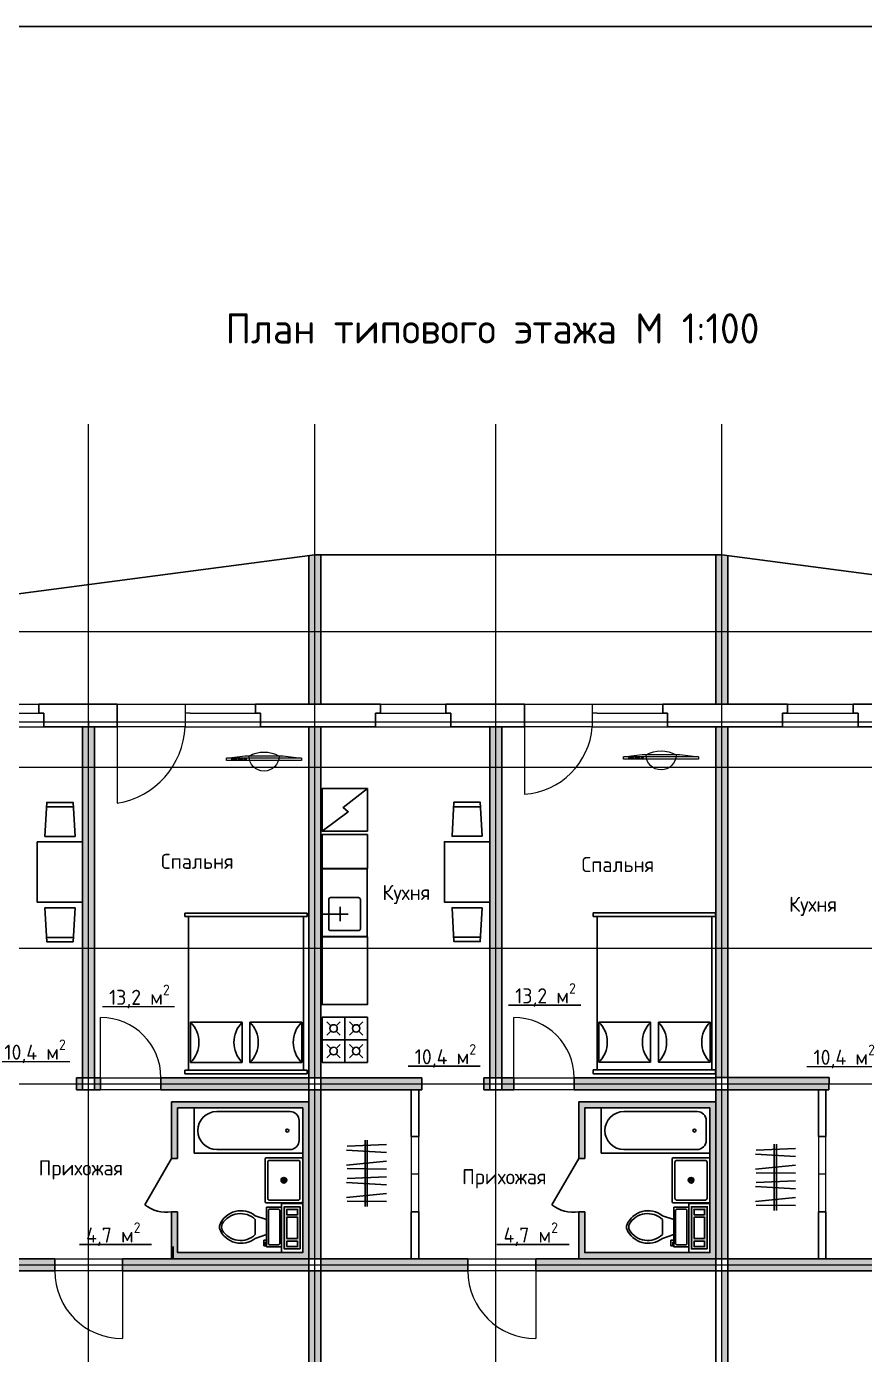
# Model space of a CAD drawing. Header units: millimetres. Extents: x -10163 to 1081624, y -5450 to 417560.
# Drawn here: x 321154 to 332268, y 69307 to 86920 of the extents above; entities that cross this region are included whole.
import ezdxf

# ---------------------------------------------------------------- set-up
doc = ezdxf.new("R2010")
doc.units = ezdxf.units.MM
doc.linetypes.add('DASHED', pattern=[7, 5, -2, 0])
doc.linetypes.add('Штрих-пунктир', pattern=[24, 20, -1.5, 1, -1.5])
for name, color, linetype in [('0разрез', 7, 'Continuous'), ('0шибки', 220, 'Continuous'), ('MEBEL', 7, 'DASHED'), ('Анкеровка', 30, 'Continuous'), ('заливка стен', 41, 'Continuous'), ('Мебель', 130, 'Continuous'), ('норм двкри', 60, 'Continuous'), ('Оси 2', 253, 'Continuous'), ('Покрытия', 50, 'Continuous'), ('разрез', 40, 'Continuous'), ('Стены', 40, 'Continuous')]:
    doc.layers.add(name, color=color, linetype=linetype)
doc.layers.add('Окна', color=130, linetype='Continuous', lineweight=5, transparency=0.5)
doc.styles.add('ATTR', font='romans.shx', dxfattribs={"width": 0.8, "height": 1})
doc.styles.add('ГОСТ', font='GOST Common.ttf', dxfattribs={"height": 400})

# ---------------------------------------------------------------- blocks, each defined once
blk = doc.blocks.new('OZ862')
at = {"layer": 'Мебель'}
for p, q in [((-866, 475), (-866, 125)), ((866, 475), (866, 125))]:
    blk.add_line(p, q, dxfattribs=at)
for points in [[(-400, 0), (400, 0), (400, 600), (-400, 600)], [(-474, 100), (-924, 125), (-924, 475), (-474, 500)], [(474, 100), (924, 125), (924, 475), (474, 500)]]:
    blk.add_lwpolyline(points, close=True, dxfattribs=at)
blk = doc.blocks.new('m_14')
at = {"layer": 'Мебель'}
for p, q in [((-813, 2083), (-813, 2133)), ((-813, 2133), (809, 2133)), ((809, 2133), (809, 2082)), ((762, 2083), (-813, 2083)), ((-761, 2083), (-761, 45)), ((-50, 1981), (-736, 1981)), ((-736, 1981), (-736, 1448)), ((-50, 1448), (-50, 1981)), ((738, 1981), (52, 1981)), ((52, 1981), (52, 1448)), ((809, 2082), (686, 2082)), ((738, 1448), (738, 1981)), ((762, 45), (762, 2083)), ((-736, 1448), (-50, 1448)), ((52, 1448), (738, 1448)), ((812, 45), (-812, 45)), ((-812, 45), (-812, 0)), ((-812, 0), (812, 0)), ((-761, 45), (762, 45)), ((812, 0), (812, 45))]:
    blk.add_line(p, q, dxfattribs=at)
for centre, start, end in [((-1002, 1714), 0, 45), ((217, 1714), 135, 180), ((-215, 1714), 0, 45), ((1004, 1714), 135, 180), ((-1002, 1714), 315, 0), ((217, 1714), 180, 225), ((-215, 1714), 315, 0), ((1004, 1714), 180, 225)]:
    blk.add_arc(centre, 377, start, end, dxfattribs=at)
blk = doc.blocks.new('MKICHA2')
at = {"layer": 'Мебель'}
for p, q in [((-2753, 0), (-2753, -600)), ((-1853, 0), (-2753, 0)), ((-1853, -600), (-1853, 0)), ((-185, -2), (-785, -2)), ((-785, -2), (-785, -602)), ((-723, -63), (-670, -116)), ((-599, -116), (-546, -63)), ((-485, -2), (-485, -602)), ((-370, -116), (-423, -63)), ((-299, -116), (-246, -63)), ((-185, -602), (-185, -2)), ((-185, -302), (-785, -302)), ((-723, -240), (-670, -187)), ((-599, -187), (-546, -240)), ((-423, -240), (-370, -187)), ((-246, -240), (-299, -187)), ((-723, -363), (-670, -416)), ((-723, -540), (-670, -487)), ((-599, -416), (-546, -363)), ((-599, -487), (-546, -540)), ((-370, -416), (-423, -363)), ((-423, -540), (-370, -487)), ((-299, -416), (-246, -363)), ((-246, -540), (-299, -487)), ((-2753, -600), (-1853, -600)), ((-785, -602), (-185, -602))]:
    blk.add_line(p, q, dxfattribs=at)
at = {"layer": 'Мебель', "linetype": 'Continuous'}
for p, q in [((-2371, -483), (-2371, -113)), ((-2346, -88), (-1958, -88)), ((-2152, 0), (-2152, -348)), ((-1933, -113), (-1933, -483)), ((-2057, -238), (-2247, -238)), ((-1958, -508), (-2346, -508))]:
    blk.add_line(p, q, dxfattribs=at)
at = {"layer": 'Мебель'}
for points in [[(-3817, -601), (-3254, -601), (-3254, 0), (-3817, 0)], [(-3206, -601), (-2756, -601), (-2756, -1), (-3206, -1)], [(-1852, -601), (-952, -601), (-952, -1), (-1852, -1)]]:
    blk.add_lwpolyline(points, close=True, dxfattribs=at)
blk.add_lwpolyline([(-3817, -601), (-3565, -279), (-3510, -347), (-3254, 0)], dxfattribs=at)
for centre in [(-635, -152), (-335, -152), (-635, -452), (-335, -452)]:
    blk.add_circle(centre, 50, dxfattribs=at)
at = {"layer": 'Мебель', "linetype": 'Continuous'}
for centre, start, end in [((-2346, -113), 90, 180), ((-1958, -113), 0, 90), ((-2346, -483), 180, 270), ((-1958, -483), 270, 0)]:
    blk.add_arc(centre, 25, start, end, dxfattribs=at)
blk = doc.blocks.new('Телевизор 2 10')
at = {"layer": 'Мебель', "linetype": 'Continuous', "lineweight": 20}
for p, q in [((355, 91), (0, 46)), ((0, 46), (0, 0)), ((0, 46), (1422, 46)), ((0, 0), (1422, 0)), ((1066, 91), (355, 91)), ((1043, 18), (1043, 30)), ((1043, 30), (1090, 30)), ((1090, 18), (1043, 18)), ((1422, 46), (1066, 91)), ((1090, 30), (1090, 18)), ((1114, 18), (1114, 30)), ((1114, 30), (1208, 30)), ((1208, 18), (1114, 18)), ((1208, 30), (1208, 18)), ((1232, 18), (1232, 30)), ((1232, 30), (1327, 30)), ((1327, 18), (1232, 18)), ((1327, 30), (1327, 18)), ((1422, 0), (1422, 46))]:
    blk.add_line(p, q, dxfattribs=at)
for centre, radius, start, end in [((711, -409), 569, 60, 120), ((711, 83), 284, 180, 0)]:
    blk.add_arc(centre, radius, start, end, dxfattribs=at)
blk = doc.blocks.new('Tank Toilet 3 PV')
for p, q in [((9.5, -6), (9.5, -2)), ((-10, -8.5), (-8, -8.5)), ((-10, -9.5), (-10, -8.5)), ((-7, -9.5), (-10, -9.5)), ((-8, -8.5), (-8, -8)), ((-7, -8), (-7, -9.5)), ((-4, -8), (-6, -14)), ((4, -14), (-4, -14)), ((4, -8), (6, -14))]:
    blk.add_line(p, q)
blk.add_lwpolyline([(10.5, -8), (10.5, 0), (-10.5, 0), (-10.5, -8)], close=True)
for points in [[(-9.5, -2), (-9.5, -6)], [(8.5, -1), (-8.5, -1)], [(-8.5, -7), (8.5, -7)]]:
    blk.add_lwpolyline(points)
for centre, radius, start, end in [((-8.62, -1.88), 0.884, 81.8699, 188.1301), ((-8.62, -6.12), 0.884, 171.8699, 278.1301), ((8.62, -1.88), 0.884, 351.8699, 98.1301), ((8.62, -6.12), 0.884, 261.8699, 8.1301), ((3.52, -21.58), 12.17, 141.46911, 247.97143), ((4.2, -21.82), 11.33, 136.36773, 238.94682), ((-3.52, -21.58), 12.17, 292.02843, 38.53071), ((-4.2, -21.82), 11.33, 301.05301, 43.63209), ((0, -27.88), 4, 245.73182, 294.26817), ((0, -29), 4, 254.86053, 285.13947)]:
    blk.add_arc(centre, radius, start, end)
at = {"style": 'ATTR', "width": 0.8, "flags": 9}
blk.add_attdef('ESTCODE', (0, 0), '', height=0.000000846, dxfattribs=at)
blk = doc.blocks.new('Utility Sink')
for p, q in [((-0.999995, -10), (1.000005, -10)), ((0.000005, -11), (0.000005, -9))]:
    blk.add_line(p, q)
for points in [[(-10.999995, 0), (10.999995, 0)], [(-11.999995, -19), (-11.999995, -1)], [(-10.499995, -17.5), (-10.499995, -2.5)], [(-9.499995, -1.5), (9.499995, -1.5)], [(10.499995, -2.5), (10.499995, -17.5)], [(11.999995, -1), (11.999995, -19)], [(10.999995, -20), (-10.999995, -20)], [(9.499995, -18.5), (-9.499995, -18.5)]]:
    blk.add_lwpolyline(points)
for radius in [1.5, 1]:
    blk.add_circle((0.000005, -10), radius)
for centre, start, end in [((-11.124995, -0.875), 81.8699, 188.1301), ((11.124995, -0.875), 351.8699, 98.1301), ((-9.624995, -2.375), 81.8699, 188.1301), ((9.624995, -2.375), 351.8699, 98.1301), ((-11.124995, -19.125), 171.8699, 278.1301), ((-9.624995, -17.625), 171.8699, 278.1301), ((9.624995, -17.625), 261.8699, 8.130102), ((11.124995, -19.125), 261.8699, 8.130102)]:
    blk.add_arc(centre, 0.883883, start, end)
at = {"style": 'ATTR', "width": 0.8, "flags": 9}
blk.add_attdef('ESTCODE', (0, 0), '', height=0.000048, dxfattribs=at)
blk = doc.blocks.new('A$C441F25BF')
at = {"layer": 'MEBEL', "linetype": 'ByBlock'}
for p, q in [((26, -1765), (26, 35)), ((26, 35), (776, 35)), ((776, -1765), (776, 35)), ((86, -340), (86, -1555)), ((716, -340), (716, -1555)), ((566, -1705), (236, -1705)), ((776, -1765), (26, -1765))]:
    blk.add_line(p, q, dxfattribs=at)
blk.add_circle((401, -1509), 25, dxfattribs=at)
for centre, radius, start, end in [((401, -340), 315, 0.001, 180.001), ((236, -1555), 150, 180.001, 270.001), ((566, -1555), 150, 270.001, 0.001)]:
    blk.add_arc(centre, radius, start, end, dxfattribs=at)
blk = doc.blocks.new('вентблок')
for p, q in [((-250, 250), (-250, 50)), ((-200, 250), (-200, 50)), ((200, 250), (200, 50)), ((250, 250), (250, 50))]:
    blk.add_line(p, q)
blk.add_lwpolyline([(400, 300), (-400, 300), (-400, 0), (400, 0)], close=True)
for points in [[(-250, 250), (-350, 250), (-350, 50), (-250, 50)], [(200, 250), (-200, 250)], [(-200, 50), (200, 50)], [(250, 50), (350, 50), (350, 250), (250, 250)]]:
    blk.add_lwpolyline(points)

msp = doc.modelspace()

# ---------------------------------------------------------------- hatches: boundary and pattern name
h = msp.add_hatch(color=256)
h.dxf.hatch_style = 1
h.paths.add_polyline_path([(324897.304, 72656.76), (323077.304, 72656.76), (323077.304, 71906.76), (323157.304, 71906.76), (323157.304, 72576.76), (323377.304, 72576.76), (323377.304, 72576.786), (324817.304, 72576.76), (324817.304, 70656.76), (323157.304, 70656.76), (323157.304, 71196.76), (323077.304, 71196.76), (323077.304, 70576.76), (324897.304, 70576.76)])
h = msp.add_hatch(color=256)
h.dxf.hatch_style = 1
h.paths.add_polyline_path([(330297.304, 72656.76), (328477.304, 72656.76), (328477.304, 71906.76), (328557.304, 71906.76), (328557.304, 72576.76), (328777.304, 72576.76), (328777.304, 72576.786), (330217.304, 72576.76), (330217.304, 70656.76), (328557.304, 70656.76), (328557.304, 71196.76), (328477.304, 71196.76), (328477.304, 70576.76), (330297.304, 70576.76)])
h = msp.add_hatch(color=256)
h.dxf.hatch_style = 1
h.paths.add_polyline_path([(324782.587, 71111.356), (324782.587, 71265.601), (324572.587, 71265.601), (324572.587, 71111.356), (324607.587, 71111.356), (324607.587, 71125.601), (324747.587, 71125.601), (324747.587, 71111.356)])
h.paths.add_polyline_path([(324747.587, 71160.601), (324607.587, 71160.601), (324607.587, 71230.601), (324747.587, 71230.601)], flags=16)
h.paths.add_polyline_path([(324782.587, 70705.601), (324782.587, 71111.356), (324747.587, 71111.356), (324747.587, 70845.601), (324607.587, 70845.601), (324607.587, 71111.356), (324572.587, 71111.356), (324572.587, 70705.601)])
h.paths.add_polyline_path([(324747.587, 70810.601), (324747.587, 70740.601), (324607.587, 70740.601), (324607.587, 70810.601)], flags=16)
h = msp.add_hatch(color=256)
h.dxf.hatch_style = 1
h.paths.add_polyline_path([(330182.587, 71111.356), (330182.587, 71265.601), (329972.587, 71265.601), (329972.587, 71111.356), (330007.587, 71111.356), (330007.587, 71125.601), (330147.587, 71125.601), (330147.587, 71111.356)])
h.paths.add_polyline_path([(330147.587, 71160.601), (330007.587, 71160.601), (330007.587, 71230.601), (330147.587, 71230.601)], flags=16)
h.paths.add_polyline_path([(330182.587, 70705.601), (330182.587, 71111.356), (330147.587, 71111.356), (330147.587, 70845.601), (330007.587, 70845.601), (330007.587, 71111.356), (329972.587, 71111.356), (329972.587, 70705.601)])
h.paths.add_polyline_path([(330147.587, 70810.601), (330147.587, 70740.601), (330007.587, 70740.601), (330007.587, 70810.601)], flags=16)
at = {"layer": 'заливка стен', "lineweight": 9}
h = msp.add_hatch(color=256, dxfattribs=at)
h.dxf.hatch_style = 1
h.paths.add_polyline_path([(324977.304, 78896.76), (324897.304, 78896.76), (324897.304, 77931.749), (324977.304, 77931.749)])
h.paths.add_polyline_path([(325057.304, 78896.76), (324977.304, 78896.76), (324977.304, 77931.749), (325057.304, 77931.749)])
h.paths.add_polyline_path([(325057.304, 79911.712), (324977.304, 79911.712), (324977.304, 78896.76), (325057.304, 78896.76)])
h.paths.add_polyline_path([(324977.304, 79911.712), (324897.304, 79901.615), (324897.304, 78896.76), (324977.304, 78896.76)])
h.paths.add_polyline_path([(330457.304, 79901.454), (330377.304, 79911.712), (330377.304, 78896.76), (330457.304, 78896.76)])
h.paths.add_polyline_path([(330377.304, 79911.712), (330297.304, 79911.712), (330297.304, 78896.76), (330377.304, 78896.76)])
h.paths.add_polyline_path([(330377.304, 78896.76), (330297.304, 78896.76), (330297.304, 77931.749), (330377.304, 77931.749)])
h.paths.add_polyline_path([(330457.304, 78896.76), (330377.304, 78896.76), (330379.804, 77931.749), (330459.804, 77931.749)])
h = msp.add_hatch(color=256, dxfattribs=at)
h.dxf.hatch_style = 1
h.paths.add_polyline_path([(321977.304, 77631.749), (321897.304, 77631.749), (321897.304, 77096.76), (321977.304, 77096.76)])
h.paths.add_polyline_path([(322057.304, 77631.749), (321977.304, 77631.749), (321977.304, 77096.76), (322057.304, 77096.76)])
h.paths.add_polyline_path([(321977.304, 77096.76), (321897.304, 77096.76), (321897.304, 74696.76), (321977.304, 74696.76)])
h.paths.add_polyline_path([(322057.304, 77096.76), (321977.304, 77096.76), (321977.304, 74696.76), (322057.304, 74696.76)])
h.paths.add_polyline_path([(322057.304, 74696.76), (321977.304, 74696.76), (321897.304, 74696.76), (321897.304, 72976.76), (322057.304, 72976.76)])
h.paths.add_polyline_path([(321897.304, 72976.76), (321817.304, 72976.76), (321817.304, 72816.76), (321897.304, 72816.76)])
h.paths.add_polyline_path([(320917.304, 72976.76), (319657.304, 72976.76), (319657.304, 72816.76), (320877.304, 72816.76), (320917.304, 72816.76)])
h.paths.add_polyline_path([(314257.304, 78816.76), (314097.304, 78816.76), (314097.304, 75766.76), (314257.304, 75766.76)])
h.paths.add_polyline_path([(317257.304, 78816.76), (317097.304, 78816.76), (317097.304, 74866.76), (317097.304, 74776.76), (317257.304, 74776.76), (317257.304, 74866.76)])
h.paths.add_polyline_path([(318517.304, 74776.76), (317257.304, 74776.76), (317257.304, 74616.76), (318517.304, 74616.76)])
h.paths.add_polyline_path([(319497.304, 74776.76), (319417.304, 74776.76), (319417.304, 74616.76), (319497.304, 74616.76)])
h.paths.add_polyline_path([(317097.304, 74776.76), (317017.304, 74776.76), (317017.304, 74616.76), (317097.304, 74616.76)])
h.paths.add_polyline_path([(316117.304, 74776.76), (316057.304, 74776.76), (316057.304, 74616.76), (316117.304, 74616.76)])
h.paths.add_polyline_path([(315897.304, 74776.76), (314257.304, 74776.76), (314257.304, 74616.76), (315897.304, 74616.76)])
h.paths.add_polyline_path([(316117.304, 75946.76), (314257.304, 75946.76), (314257.304, 75846.76), (316117.304, 75846.76)])
h.paths.add_polyline_path([(317097.304, 75946.76), (317017.304, 75946.76), (317017.304, 75846.76), (317097.304, 75846.76)])
h.paths.add_polyline_path([(314257.304, 74866.76), (314097.304, 74866.76), (314097.304, 74776.76), (314257.304, 74776.76)])
h.paths.add_polyline_path([(314097.304, 74776.76), (311257.304, 74776.76), (311257.304, 74616.76), (314097.304, 74616.76)])
h.paths.add_polyline_path([(316057.304, 74616.76), (315897.304, 74616.76), (315897.304, 74536.76), (316057.304, 74536.76)])
h.paths.add_polyline_path([(316057.304, 73636.76), (315897.304, 73636.76), (315897.304, 70576.76), (316057.304, 70576.76)])
h.paths.add_polyline_path([(319657.304, 78816.925), (319497.304, 78816.925), (319497.304, 74776.76), (319657.304, 74776.76)])
h.paths.add_polyline_path([(319657.304, 74616.76), (319497.304, 74616.76), (319497.304, 72976.76), (319657.304, 72976.76)])
h.paths.add_polyline_path([(319657.304, 72816.76), (319497.304, 72816.76), (319497.304, 70576.76), (319577.304, 70576.76), (319657.304, 70576.76)])
h.paths.add_polyline_path([(315897.304, 70576.76), (314257.304, 70576.76), (314257.304, 70416.76), (315897.304, 70416.76)])
h.paths.add_polyline_path([(318397.304, 70576.76), (316057.304, 70576.76), (316057.304, 70416.76), (318397.304, 70416.76)])
h.paths.add_polyline_path([(319497.304, 70576.76), (319297.304, 70576.76), (319297.304, 70416.76), (319497.304, 70416.76)])
h.paths.add_polyline_path([(321527.304, 70576.76), (320877.304, 70576.76), (319657.304, 70576.76), (319657.304, 70416.76), (321527.304, 70416.76)])
h.paths.add_polyline_path([(319496.981, 68778.379), (314257.304, 68776.691), (314257.304, 68616.76), (319496.949, 68616.76)])
h.paths.add_polyline_path([(323042.028, 68779.522), (319656.476, 68778.431), (319656.509, 68616.76), (323042.08, 68616.76)])
h.paths.add_polyline_path([(319656.509, 68616.76), (319496.949, 68616.76), (319496.508, 66376.76), (319656.971, 66376.76)])
h.paths.add_polyline_path([(324897.304, 68780.12), (324345.171, 68779.942), (324345.224, 68616.76), (324897.304, 68616.755)])
h.paths.add_polyline_path([(330297.251, 68781.861), (325057.304, 68780.172), (325057.304, 68616.754), (330297.254, 68616.707)])
h.paths.add_polyline_path([(325057.304, 68616.754), (324897.304, 68616.755), (324897.304, 66376.76), (325057.304, 66376.76)])
h.paths.add_polyline_path([(320244.045, 66376.76), (319656.971, 66376.76), (319657.004, 66215.09), (320243.993, 66214.901)])
h.paths.add_polyline_path([(319496.508, 66376.76), (314257.304, 66376.76), (314257.304, 66216.83), (319496.476, 66215.142)])
h.paths.add_polyline_path([(323042.043, 66376.76), (321547.188, 66376.76), (321547.136, 66214.481), (323042.028, 66213.999)])
h.paths.add_polyline_path([(324897.304, 66376.76), (324345.184, 66376.76), (324345.171, 66213.579), (324897.304, 66213.401)])
h.paths.add_polyline_path([(325814.01, 66376.76), (325057.304, 66376.76), (325057.304, 66213.349), (325813.957, 66213.105)])
h.paths.add_polyline_path([(328734.01, 66376.76), (326634.01, 66376.76), (326633.957, 66212.841), (328733.957, 66212.164)])
h.paths.add_polyline_path([(330297.304, 66376.76), (329554.01, 66376.76), (329553.956, 66211.9), (330297.308, 66211.66)])
h.paths.add_polyline_path([(330925.366, 66376.76), (330457.304, 66376.76), (330457.304, 66211.609), (330925.362, 66211.458)])
h.paths.add_polyline_path([(330457.304, 68616.705), (330297.254, 68616.707), (330297.304, 66376.76), (330457.304, 66376.76)])
h.paths.add_polyline_path([(330925.313, 68782.063), (330457.304, 68781.912), (330457.304, 68780), (330457.304, 68616.705), (330925.312, 68616.701)])
h.paths.add_polyline_path([(324897.304, 70576.76), (323097.304, 70576.76), (322427.304, 70576.76), (322427.304, 70416.76), (324897.304, 70416.76)])
h.paths.add_polyline_path([(322137.304, 72976.76), (322057.304, 72976.76), (322057.304, 72816.76), (322137.304, 72816.76)])
h.paths.add_polyline_path([(324897.304, 72976.76), (322937.304, 72976.76), (322937.304, 72816.76), (324817.304, 72816.76), (324897.304, 72816.76)])
h.paths.add_polyline_path([(325057.304, 77631.749), (324897.304, 77631.749), (324897.304, 73146.76), (324897.304, 72976.76), (325057.304, 72976.76)])
h.paths.add_polyline_path([(325057.304, 72816.76), (324897.304, 72816.76), (324897.304, 70576.76), (325057.304, 70576.76)])
h.paths.add_polyline_path([(326397.304, 72976.76), (325057.304, 72976.76), (325057.304, 72816.76), (326357.304, 72816.76), (326397.304, 72816.76)])
h.paths.add_polyline_path([(327457.304, 77631.749), (327297.304, 77631.749), (327297.304, 72976.76), (327457.304, 72976.76)])
h.paths.add_polyline_path([(327297.304, 72976.76), (327217.304, 72976.76), (327217.304, 72816.76), (327297.304, 72816.76)])
h.paths.add_polyline_path([(327617.304, 72976.76), (327457.304, 72976.76), (327457.304, 72816.76), (327617.304, 72816.76)])
h.paths.add_polyline_path([(330297.304, 72976.76), (328417.304, 72976.76), (328417.304, 72816.76), (330297.304, 72816.76)])
h.paths.add_polyline_path([(330457.304, 77631.749), (330297.304, 77631.749), (330297.304, 73146.76), (330297.304, 72981.76), (330457.304, 72981.448), (330457.304, 73276.76)])
h.paths.add_polyline_path([(331797.621, 72978.83), (330457.304, 72981.448), (330457.304, 72816.76), (331757.304, 72816.76), (331797.304, 72816.76)])
h.paths.add_polyline_path([(330457.304, 72816.76), (330297.304, 72816.76), (330297.304, 70736.76), (330297.304, 70576.76), (330457.304, 70576.76), (330457.304, 71474.064)])
h.paths.add_polyline_path([(330297.304, 70576.76), (328477.304, 70576.76), (327907.304, 70576.76), (327907.304, 70416.76), (330297.304, 70416.76)])
h.paths.add_polyline_path([(327007.304, 70576.76), (326257.304, 70576.76), (325057.304, 70576.76), (325057.304, 70416.76), (327007.304, 70416.76)])
h.paths.add_polyline_path([(332407.304, 70576.76), (331757.304, 70576.76), (330457.304, 70576.76), (330457.304, 70416.76), (332407.304, 70416.76)])
h.paths.add_polyline_path([(335697.304, 70576.76), (333877.304, 70576.76), (333307.304, 70576.76), (333307.304, 70416.76), (335697.304, 70416.76)])
h.paths.add_polyline_path([(332697.304, 72976.76), (332617.304, 72976.76), (332617.304, 72816.76), (332697.304, 72816.76)])
h.paths.add_polyline_path([(333017.304, 72976.76), (332857.304, 72976.76), (332857.304, 72816.76), (333017.304, 72816.76)])
h.paths.add_polyline_path([(335697.304, 72976.76), (333817.304, 72976.76), (333817.304, 72816.76), (335697.304, 72816.76)])
h.paths.add_polyline_path([(335857.304, 74616.76), (335697.304, 74616.76), (335697.304, 73246.76), (335697.304, 72976.76), (335857.304, 72976.76)])
h.paths.add_polyline_path([(335857.304, 77951.809), (335697.304, 77951.809), (335697.304, 74776.76), (335857.304, 74776.76)])
h.paths.add_polyline_path([(338697.304, 74776.76), (337577.304, 74776.76), (337390.255, 74776.76), (336787.304, 74776.76), (336787.304, 74616.76), (337327.304, 74616.76), (338677.304, 74616.76), (338697.304, 74616.76)])
h.paths.add_polyline_path([(335887.304, 74776.76), (335857.304, 74776.76), (335857.304, 74616.76), (335887.304, 74616.76)])
h.paths.add_polyline_path([(335857.304, 72816.76), (335697.304, 72816.76), (335697.304, 70736.76), (335697.304, 70576.76), (335857.304, 70576.76)])
h.paths.add_polyline_path([(337334.064, 70576.76), (336857.304, 70576.76), (336857.304, 70416.76), (337334.064, 70416.76)])
h.paths.add_polyline_path([(335957.304, 70576.76), (335857.304, 70576.76), (335857.304, 70416.76), (335957.304, 70416.76)])
h.paths.add_polyline_path([(338857.304, 70676.76), (338697.304, 70676.76), (338697.304, 70576.76), (338757.304, 70576.76), (338857.304, 70576.76)])
h.paths.add_polyline_path([(338857.304, 74616.76), (338697.304, 74616.76), (338697.304, 71576.76), (338857.304, 71576.76)])
h.paths.add_polyline_path([(341097.304, 74776.76), (340117.304, 74776.76), (339116.873, 74776.76), (338857.304, 74776.76), (338857.304, 74616.76), (339099.734, 74616.76), (339116.873, 74616.76), (340117.304, 74616.76), (341097.304, 74616.76)])
h.paths.add_polyline_path([(338857.304, 78816.76), (338697.304, 78816.76), (338697.304, 75776.76), (338857.304, 75776.76)])
h.paths.add_polyline_path([(338857.304, 74876.76), (338697.304, 74876.76), (338697.304, 74776.76), (338857.304, 74776.76)])
h.paths.add_polyline_path([(335697.25, 68783.601), (332857.251, 68782.686), (332857.251, 68616.76), (335697.25, 68616.76)])
h.paths.add_polyline_path([(332696.529, 68782.634), (332228.456, 68782.483), (332228.453, 68616.76), (332696.475, 68616.76)])
h.paths.add_polyline_path([(332857.251, 68616.76), (332696.475, 68616.76), (332695.753, 66376.76), (332857.251, 66376.76)])
h.paths.add_polyline_path([(332695.753, 66376.76), (332228.507, 66376.76), (332228.504, 66211.038), (332695.7, 66210.887)])
h.paths.add_polyline_path([(335697.25, 66376.76), (332857.251, 66376.76), (332857.251, 66210.835), (335697.25, 66209.92)])
h.paths.add_polyline_path([(335857.845, 64416.76), (335697.304, 64416.76), (335697.304, 62176.76), (335857.333, 62176.76)])
h.paths.add_polyline_path([(335697.304, 64576.76), (335697.25, 64576.76), (333307.304, 64576.76), (333307.304, 64416.76), (333877.304, 64416.76), (335697.304, 64416.76)])
h.paths.add_polyline_path([(338857.304, 64416.76), (338757.304, 64416.76), (338697.304, 64416.76), (338697.304, 64316.76), (338857.304, 64316.76)])
h.paths.add_polyline_path([(338857.304, 63416.76), (338697.304, 63416.76), (338697.304, 60376.76), (338857.304, 60376.76)])
h.paths.add_polyline_path([(338697.304, 60376.76), (337427.304, 60376.76), (336857.304, 60376.76), (336787.304, 60376.76), (336787.304, 60216.76), (337390.255, 60216.76), (338697.304, 60216.76)])
h.paths.add_polyline_path([(335887.304, 60376.76), (335857.304, 60376.76), (335857.304, 60216.76), (335887.304, 60216.76)])
h.paths.add_polyline_path([(341097.304, 60376.76), (338857.304, 60376.76), (338857.304, 60216.76), (339116.873, 60216.76), (341097.304, 60216.76)])
h.paths.add_polyline_path([(338857.304, 60216.76), (338697.304, 60216.76), (338697.304, 60116.76), (338857.304, 60116.76)])
h.paths.add_polyline_path([(338857.304, 59216.76), (338697.304, 59216.76), (338697.304, 56176.76), (338857.304, 56176.76)])
h.paths.add_polyline_path([(335857.304, 60216.76), (335697.304, 60216.76), (335697.304, 57374.295), (335857.304, 57374.295)])
h.paths.add_polyline_path([(335857.304, 62016.76), (335697.304, 62016.76), (335697.304, 61746.76), (335697.304, 60376.76), (335857.304, 60376.76)])
h.paths.add_polyline_path([(335957.304, 64576.76), (335857.882, 64576.76), (335857.845, 64416.76), (335957.304, 64416.76)])
h.paths.add_polyline_path([(337334.064, 64576.76), (336857.304, 64576.76), (336857.304, 64416.76), (337334.064, 64416.76)])
h.paths.add_polyline_path([(335697.304, 62176.76), (333877.304, 62176.76), (333817.304, 62176.76), (333817.304, 62016.76), (335697.304, 62016.76)])
h.paths.add_polyline_path([(333017.304, 62176.76), (332857.304, 62176.76), (332857.304, 62016.76), (333017.304, 62016.76)])
h.paths.add_polyline_path([(332697.304, 62176.76), (332617.304, 62176.76), (332617.304, 62016.76), (332697.304, 62016.76)])
h.paths.add_polyline_path([(332857.304, 62016.76), (332697.304, 62016.76), (332697.304, 57374.295), (332857.304, 57374.295)])
h.paths.add_polyline_path([(331797.304, 62176.76), (331757.304, 62176.76), (330457.304, 62176.76), (330457.304, 62016.76), (331797.616, 62016.76)])
h.paths.add_polyline_path([(330297.304, 62176.76), (328477.304, 62176.76), (328417.304, 62176.76), (328417.304, 62016.76), (330297.304, 62016.76)])
h.paths.add_polyline_path([(330457.304, 63519.457), (330457.304, 64416.76), (330297.304, 64416.76), (330297.304, 62176.76), (330457.304, 62176.76)])
h.paths.add_polyline_path([(332407.304, 64576.76), (330457.304, 64576.76), (330457.304, 64416.76), (331657.304, 64416.76), (332407.304, 64416.76)])
h.paths.add_polyline_path([(330297.304, 64576.76), (327907.304, 64575.741), (327907.304, 64416.76), (328477.304, 64416.76), (330297.304, 64416.76)])
h.paths.add_polyline_path([(327007.304, 64575.357), (325057.237, 64574.525), (325057.241, 64416.76), (326257.304, 64416.76), (327007.304, 64416.76)])
h.paths.add_polyline_path([(326397.304, 62176.76), (325057.3, 62176.76), (325057.304, 62016.76), (326397.304, 62016.76)])
h.paths.add_polyline_path([(327617.304, 62176.76), (327457.304, 62176.76), (327457.304, 62016.76), (327617.304, 62016.76)])
h.paths.add_polyline_path([(327297.304, 62176.76), (327217.304, 62176.76), (327217.304, 62016.76), (327297.304, 62016.76)])
h.paths.add_polyline_path([(330457.304, 61716.76), (330457.304, 62016.76), (330297.304, 62016.76), (330297.304, 61846.76), (330297.304, 57374.295), (330457.304, 57374.295)])
h.paths.add_polyline_path([(324898.001, 64574.457), (324897.304, 64574.457), (322427.304, 64576.76), (322427.304, 64416.76), (322997.304, 64416.76), (324897.96, 64416.76)])
h.paths.add_polyline_path([(321527.304, 64576.76), (319656.476, 64576.76), (319656.494, 64416.76), (320777.304, 64416.76), (321527.304, 64416.76)])
h.paths.add_polyline_path([(319656.494, 64416.76), (319577.304, 64416.76), (319497.304, 64416.76), (319497.304, 62176.76), (319656.74, 62176.76)])
h.paths.add_polyline_path([(319497.304, 64576.76), (319297.304, 64576.76), (319297.304, 64496.76), (319297.304, 64416.76), (319497.304, 64416.76)])
h.paths.add_polyline_path([(318397.304, 64576.76), (316057.304, 64576.76), (316057.304, 64416.76), (318397.304, 64416.76)])
h.paths.add_polyline_path([(315897.304, 64576.76), (314257.304, 64576.76), (314257.304, 64416.76), (315897.304, 64416.76)])
h.paths.add_polyline_path([(316057.304, 64416.76), (315897.304, 64416.76), (315897.304, 61356.76), (316057.304, 61356.76)])
h.paths.add_polyline_path([(316057.304, 60456.76), (315897.304, 60456.76), (315897.304, 60376.76), (316057.304, 60376.76)])
h.paths.add_polyline_path([(316117.304, 60376.76), (314257.304, 60376.76), (314257.304, 60216.76), (316117.304, 60216.76)])
h.paths.add_polyline_path([(314097.304, 60376.76), (311257.304, 60376.76), (311257.304, 60216.76), (314097.304, 60216.76)])
h.paths.add_polyline_path([(314257.304, 60216.76), (314097.304, 60216.76), (314097.304, 60126.76), (314257.304, 60126.76)])
h.paths.add_polyline_path([(314257.304, 59226.76), (314097.304, 59226.76), (314097.304, 56176.76), (314257.304, 56176.76)])
h.paths.add_polyline_path([(316117.304, 59146.76), (314257.304, 59146.76), (314257.304, 59046.76), (316117.304, 59046.76)])
h.paths.add_polyline_path([(317097.304, 59146.76), (317017.304, 59146.76), (317017.304, 59046.76), (317097.304, 59046.76)])
h.paths.add_polyline_path([(317097.304, 60376.76), (317017.304, 60376.76), (317017.304, 60216.76), (317097.304, 60216.76)])
h.paths.add_polyline_path([(318517.304, 60376.76), (317257.304, 60376.76), (317257.304, 60216.76), (318517.304, 60216.76)])
h.paths.add_polyline_path([(319497.304, 60376.76), (319417.304, 60376.76), (319417.304, 60216.76), (319497.304, 60216.76)])
h.paths.add_polyline_path([(319656.955, 60216.76), (319497.304, 60216.76), (319497.304, 57374.295), (319657.304, 57374.295)])
h.paths.add_polyline_path([(319656.757, 62016.76), (319497.304, 62016.76), (319497.304, 60376.76), (319656.938, 60376.76)])
h.paths.add_polyline_path([(320917.304, 62176.76), (320877.304, 62176.76), (319656.74, 62176.76), (319656.757, 62016.76), (320917.304, 62016.76)])
h.paths.add_polyline_path([(321897.304, 62176.76), (321817.304, 62176.76), (321817.304, 62016.76), (321897.304, 62016.76)])
h.paths.add_polyline_path([(322137.304, 62176.76), (322057.304, 62176.76), (322057.304, 62016.76), (322137.304, 62016.76)])
h.paths.add_polyline_path([(324897.388, 62176.76), (322937.304, 62176.76), (322937.304, 62016.76), (324897.347, 62016.76)])
h.paths.add_polyline_path([(325057.241, 64416.76), (324897.96, 64416.76), (324897.388, 62176.76), (325057.3, 62176.76)])
h.paths.add_polyline_path([(325057.304, 62016.76), (324897.347, 62016.76), (324897.304, 61846.76), (324897.304, 57374.295), (325057.304, 57374.295)])
at = {"layer": 'заливка стен', "ltscale": 10}
h = msp.add_hatch(color=256, dxfattribs=at)
h.dxf.hatch_style = 1
h.paths.add_polyline_path([(335697.25, 68783.601), (335777.304, 68783.627), (335777.304, 70416.76), (335697.304, 70416.76)])
h.paths.add_polyline_path([(335777.304, 68783.627), (335857.25, 68783.653), (335857.304, 70416.76), (335777.304, 70416.76)])
h.paths.add_polyline_path([(337334.064, 68784.129), (335857.25, 68783.653), (335857.25, 68696.76), (337334.064, 68696.76)])
h.paths.add_polyline_path([(335857.25, 68696.76), (335857.25, 68616.76), (337334.064, 68616.76), (337334.064, 68696.76)])
h.paths.add_polyline_path([(337334.064, 66209.392), (337334.064, 66296.76), (335857.882, 66296.76), (335857.882, 66209.868)])
h.paths.add_polyline_path([(337334.064, 66296.76), (337334.064, 66376.76), (335857.882, 66376.76), (335857.882, 66296.76)])
h.paths.add_polyline_path([(335857.882, 66209.868), (335777.304, 66209.894), (335777.304, 64576.76), (335857.882, 64576.76)])
h.paths.add_polyline_path([(335777.304, 66209.894), (335697.25, 66209.92), (335697.25, 64576.76), (335777.304, 64576.76)])
h.paths.add_polyline_path([(330377.304, 64576.76), (330457.304, 64576.76), (330457.251, 66211.609), (330377.304, 66211.634)])
h.paths.add_polyline_path([(330297.305, 64576.76), (330377.304, 64576.76), (330377.304, 66211.634), (330297.832, 66211.66)])
h.paths.add_polyline_path([(330377.304, 70416.76), (330377.304, 68781.887), (330457.304, 68781.912), (330457.304, 70416.76)])
h.paths.add_polyline_path([(324897.304, 68780.12), (324977.304, 68780.146), (324977.304, 70416.76), (324897.304, 70416.76)])
h.paths.add_polyline_path([(319497.825, 68778.38), (319577.304, 68778.405), (319577.304, 70416.76), (319497.304, 70416.76), (319497.301, 70403.265)])
h.paths.add_polyline_path([(319577.304, 68778.405), (319656.476, 68778.431), (319657.304, 70416.76), (319577.304, 70416.76)])
h = msp.add_hatch(color=256, dxfattribs=at)
h.dxf.hatch_style = 1
h.paths.add_polyline_path([(324978.132, 70416.734), (324897.304, 70416.76), (324898.132, 68778.379), (324978.132, 68778.379)])
h.paths.add_polyline_path([(325057.304, 70416.709), (324978.132, 70416.734), (324978.132, 68778.379), (325057.304, 68778.379)])

# ---------------------------------------------------------------- linework, layer by layer
for p, q in [((323077.304, 71906.76), (322722.304, 71291.882)), ((328477.304, 71906.76), (328122.304, 71291.882)), ((324817.604, 71310.892), (324537.604, 71310.892)), ((324537.604, 70656.76), (324537.604, 71310.892)), ((324817.604, 71310.892), (324817.304, 70656.76)), ((330217.604, 71310.892), (329937.604, 71310.892)), ((329937.604, 70656.76), (329937.604, 71310.892)), ((330217.604, 71310.892), (330217.304, 70656.76))]:
    msp.add_line(p, q)
at = {"ltscale": 10, "const_width": 20}
for points in [[(322159.387, 73918.773), (323120.546, 73918.773)], [(327545.948, 73938.497), (328507.107, 73938.497)], [(320771.131, 73191.09), (321732.291, 73191.09)], [(326213.552, 73130.017), (327174.711, 73130.017)], [(331502.348, 73123.223), (332463.508, 73123.223)], [(321854.705, 70765.238), (322815.864, 70765.238)], [(327391.497, 70765.238), (328352.656, 70765.238)]]:
    msp.add_lwpolyline(points, dxfattribs=at)
for centre in [(323007.242, 71645.285), (328407.242, 71645.285)]:
    msp.add_arc(centre, 453.963, 231.1218017, 278.8781983)
at = {"layer": '0разрез'}
for p, q in [((324817.304, 70656.76), (324537.604, 70656.76)), ((330217.304, 70656.76), (329937.604, 70656.76))]:
    msp.add_line(p, q, dxfattribs=at)
at = {"layer": '0шибки', "ltscale": 10}
msp.add_line((321977.304, 77631.749), (321977.304, 77711.749), dxfattribs=at)
at = {"layer": 'Анкеровка'}
msp.add_lwpolyline([(298560, 44700), (350980, 44700), (350980, 86920), (298560, 86920)], close=True, dxfattribs=at)
at = {"layer": 'Мебель'}
for p, q in [((325405.543, 72070.05), (325927.291, 72093.049)), ((325645.098, 71268.968), (325645.098, 72148.968)), ((325673.697, 71268.968), (325673.697, 72148.968)), ((330830.952, 72016.599), (331352.701, 72039.598)), ((331070.508, 71215.516), (331070.508, 72095.516)), ((331099.106, 71215.516), (331099.106, 72095.516)), ((325927.291, 71985.722), (325397.87, 72016.386)), ((325927.291, 71870.728), (325397.87, 71817.064)), ((331352.701, 71932.27), (330823.279, 71962.935)), ((325927.291, 71763.4), (325405.543, 71771.067)), ((331352.701, 71817.277), (330823.279, 71763.613)), ((331352.701, 71709.949), (330830.952, 71717.616)), ((325927.291, 71556.412), (325397.87, 71587.077)), ((325405.543, 71640.741), (325927.291, 71663.739)), ((331352.701, 71502.961), (330823.279, 71533.626)), ((330830.952, 71587.289), (331352.701, 71610.288)), ((325927.291, 71441.418), (325397.87, 71387.754)), ((325927.291, 71334.091), (325405.543, 71341.757)), ((331352.701, 71387.967), (330823.279, 71334.303)), ((331352.701, 71280.64), (330830.952, 71288.306))]:
    msp.add_line(p, q, dxfattribs=at)
at = {"layer": 'норм двкри', "lineweight": 9}
for p, q in [((322357.304, 77631.749), (322357.304, 76619.243)), ((327757.304, 77631.749), (327757.304, 76737.859)), ((322137.304, 72976.76), (322137.304, 73776.76)), ((327617.304, 72976.76), (327617.304, 73776.76)), ((322137.304, 72976.76), (322937.304, 72976.76)), ((327617.304, 72976.76), (328417.304, 72976.76)), ((322937.304, 72816.76), (322137.304, 72816.76)), ((328417.304, 72816.76), (327617.304, 72816.76)), ((326257.304, 72196.76), (326257.304, 71196.76)), ((326357.304, 72196.76), (326257.304, 72196.76)), ((326357.304, 71196.76), (326357.304, 72196.76)), ((331657.304, 72196.76), (331657.304, 71196.76)), ((331757.304, 72196.76), (331657.304, 72196.76)), ((331757.304, 71196.76), (331757.304, 72196.76)), ((326357.304, 71696.76), (326257.304, 71696.76)), ((331757.304, 71696.76), (331657.304, 71696.76)), ((326257.304, 71196.76), (326357.304, 71196.76)), ((331657.304, 71196.76), (331757.304, 71196.76)), ((321527.304, 70576.76), (322427.304, 70576.76)), ((327007.304, 70576.76), (327907.304, 70576.76)), ((322427.304, 70416.76), (321527.304, 70416.76)), ((322427.304, 70416.76), (322427.304, 69516.76)), ((327907.304, 70416.76), (327007.304, 70416.76)), ((327907.304, 70416.76), (327907.304, 69516.76))]:
    msp.add_line(p, q, dxfattribs=at)
for centre, radius, start, end in [((322185.329, 77678.359), 1072.988, 279.2229584, 357.5103136), ((327691.554, 77704.08), 968.455, 273.8929141, 355.7167975), ((322137.304, 72976.76), 800, 0, 90), ((327617.304, 72976.76), 800, 0, 90), ((322427.304, 70416.76), 900, 180, 270), ((327907.304, 70416.76), 900, 180, 270)]:
    msp.add_arc(centre, radius, start, end, dxfattribs=at)
at = {"layer": 'Окна', "lineweight": 9}
for p, q in [((320447.304, 77931.749), (321317.304, 77931.749)), ((321317.304, 77931.749), (321317.304, 77811.749)), ((322357.304, 77631.749), (322357.304, 77931.749)), ((322357.304, 77931.749), (323257.304, 77931.749)), ((323257.304, 77931.749), (323257.304, 77631.749)), ((323257.304, 77931.749), (324192.304, 77931.749)), ((324192.304, 77931.749), (324192.304, 77811.749)), ((325847.304, 77931.749), (326717.304, 77931.749)), ((325847.304, 77931.749), (325847.304, 77811.749)), ((326717.304, 77931.749), (326717.304, 77811.749)), ((327757.304, 77931.749), (328657.304, 77931.749)), ((327757.304, 77931.749), (327757.304, 77631.749)), ((328657.304, 77931.749), (328657.304, 77631.749)), ((328657.304, 77931.749), (329592.304, 77931.749)), ((329592.304, 77931.749), (329592.304, 77811.749)), ((331247.304, 77931.749), (332117.304, 77931.749)), ((331247.304, 77931.749), (331247.304, 77811.749)), ((332117.304, 77931.749), (332117.304, 77811.749)), ((320447.304, 77811.749), (321317.304, 77811.749)), ((321317.304, 77811.749), (321382.304, 77811.749)), ((321382.304, 77631.749), (321382.304, 77811.749)), ((323322.304, 77811.749), (323257.304, 77811.749)), ((323322.304, 77811.749), (324192.304, 77811.749)), ((324192.304, 77811.749), (324257.304, 77811.749)), ((324257.304, 77811.749), (324257.304, 77631.749)), ((325847.304, 77811.749), (325782.304, 77811.749)), ((325782.304, 77811.749), (325782.304, 77631.749)), ((325847.304, 77811.749), (326717.304, 77811.749)), ((326717.304, 77811.749), (326782.304, 77811.749)), ((326782.304, 77811.749), (326782.304, 77721.749)), ((326782.304, 77721.749), (326782.304, 77631.749)), ((328722.304, 77811.749), (328657.304, 77811.749)), ((328722.304, 77811.749), (329592.304, 77811.749)), ((329592.304, 77811.749), (329657.304, 77811.749)), ((329657.304, 77811.749), (329657.304, 77631.749)), ((331247.304, 77811.749), (331182.304, 77811.749)), ((331182.304, 77811.749), (331182.304, 77631.749)), ((331247.304, 77811.749), (332117.304, 77811.749)), ((332117.304, 77811.749), (332182.304, 77811.749)), ((332182.304, 77811.749), (332182.304, 77631.749)), ((320882.304, 77631.749), (321382.304, 77631.749)), ((323257.304, 77631.749), (322357.304, 77631.749)), ((323257.304, 77631.749), (323757.304, 77631.749)), ((323757.304, 77631.749), (324257.304, 77631.749)), ((325782.304, 77631.749), (326282.304, 77631.749)), ((326282.304, 77631.749), (326782.304, 77631.749)), ((328657.304, 77631.749), (327757.304, 77631.749)), ((328657.304, 77631.749), (329157.304, 77631.749)), ((329157.304, 77631.749), (329657.304, 77631.749)), ((331182.304, 77631.749), (331682.304, 77631.749)), ((331682.304, 77631.749), (332182.304, 77631.749))]:
    msp.add_line(p, q, dxfattribs=at)
at = {"layer": 'Оси 2', "linetype": 'Штрих-пунктир', "lineweight": 9}
for p, q in [((321977.304, 52995.078), (321977.304, 81646.76)), ((321977.304, 52995.078), (321977.304, 81596.76)), ((324977.304, 52995.078), (324977.304, 81646.76)), ((324977.304, 52995.078), (324977.304, 81596.76)), ((327377.304, 52995.078), (327377.304, 81646.76)), ((327377.304, 52995.078), (327377.304, 81596.76)), ((330377.304, 52995.078), (330377.304, 81646.76)), ((330377.304, 52995.078), (330377.304, 81596.76)), ((308004.064, 78896.76), (344424.064, 78896.76)), ((308004.064, 78896.76), (344424.064, 78896.76)), ((308288.456, 77696.76), (344424.064, 77696.76)), ((308004.064, 77096.76), (344424.064, 77096.76)), ((308004.064, 77096.76), (344424.064, 77096.76)), ((308004.064, 74696.76), (344424.064, 74696.76)), ((308004.064, 74696.76), (344424.064, 74696.76)), ((308004.064, 72896.76), (335857.304, 72896.76)), ((308004.064, 72896.76), (335857.304, 72896.76)), ((308004.064, 70496.76), (344424.064, 70496.76)), ((308004.064, 70496.76), (344424.064, 70496.76))]:
    msp.add_line(p, q, dxfattribs=at)
at = {"layer": 'разрез'}
for p, q in [((323157.304, 71906.76), (323077.304, 71906.76)), ((328557.304, 71906.76), (328477.304, 71906.76)), ((323157.304, 71196.76), (323077.304, 71196.76)), ((328557.304, 71196.76), (328477.304, 71196.76))]:
    msp.add_line(p, q, dxfattribs=at)
for points in [[(323077.304, 71196.76), (323077.304, 70576.76), (324897.304, 70576.76), (324897.304, 72656.76), (323077.304, 72656.76), (323077.304, 71906.76)], [(323157.304, 71196.76), (323157.304, 70656.76), (324817.304, 70656.76), (324817.304, 72576.76), (323157.304, 72576.76), (323157.304, 71906.76)], [(328477.304, 71196.76), (328477.304, 70576.76), (330297.304, 70576.76), (330297.304, 72656.76), (328477.304, 72656.76), (328477.304, 71906.76)], [(328557.304, 71196.76), (328557.304, 70656.76), (330217.304, 70656.76), (330217.304, 72576.76), (328557.304, 72576.76), (328557.304, 71906.76)]]:
    msp.add_lwpolyline(points, dxfattribs=at)
at = {"layer": 'Стены', "linetype": 'Continuous', "lineweight": -3}
for p, q in [((321317.304, 77931.749), (322357.304, 77931.749)), ((324192.304, 77931.749), (325847.304, 77931.749)), ((326717.304, 77931.749), (327757.304, 77931.749)), ((329592.304, 77931.749), (331247.304, 77931.749)), ((332117.304, 77931.749), (333157.304, 77931.749)), ((321382.304, 77631.749), (322357.304, 77631.749)), ((321897.304, 77631.749), (321897.304, 72816.76)), ((322057.304, 77631.749), (322057.304, 72816.76)), ((324257.304, 77631.749), (325782.304, 77631.749)), ((326782.304, 77631.749), (327757.304, 77631.749)), ((327297.304, 77631.749), (327297.304, 72816.76)), ((327457.304, 77631.749), (327457.304, 72816.76)), ((329657.304, 77631.749), (331182.304, 77631.749)), ((332182.304, 77631.749), (333157.304, 77631.749)), ((326257.304, 72816.76), (326257.304, 72196.76)), ((326357.304, 72816.76), (326357.304, 72196.76)), ((331657.304, 72816.76), (331657.304, 72196.76)), ((331757.304, 72816.76), (331757.304, 72196.76)), ((326257.304, 71196.76), (326257.304, 70576.76)), ((326357.304, 71196.76), (326357.304, 70576.76)), ((331657.304, 71196.76), (331657.304, 70576.76)), ((331757.304, 71196.76), (331757.304, 70576.76)), ((323097.304, 70736.76), (323097.304, 70576.76)), ((320877.304, 70576.76), (321527.304, 70576.76)), ((322427.304, 70576.76), (323097.304, 70576.76)), ((323097.304, 70576.76), (324897.304, 70576.76)), ((324897.304, 70576.76), (326257.304, 70576.76)), ((326257.304, 70576.76), (327007.304, 70576.76)), ((327907.304, 70576.76), (328477.304, 70576.76)), ((328477.304, 70576.76), (330297.304, 70576.76)), ((330297.304, 70576.76), (331757.304, 70576.76)), ((331757.304, 70576.76), (332407.304, 70576.76)), ((319497.304, 70416.76), (321527.304, 70416.76)), ((322427.304, 70416.76), (324897.304, 70416.76)), ((324897.304, 70416.76), (327007.304, 70416.76)), ((327907.304, 70416.76), (330297.304, 70416.76)), ((330297.304, 70416.76), (332407.304, 70416.76))]:
    msp.add_line(p, q, dxfattribs=at)
at = {"layer": 'Стены', "lineweight": -3}
for p, q in [((321317.304, 77931.749), (321317.304, 77811.749)), ((322357.304, 77931.749), (322357.304, 77631.749)), ((324192.304, 77931.749), (324192.304, 77811.749)), ((325847.304, 77931.749), (325847.304, 77811.749)), ((326717.304, 77931.749), (326717.304, 77811.749)), ((327757.304, 77931.749), (327757.304, 77631.749)), ((329592.304, 77931.749), (329592.304, 77811.749)), ((331247.304, 77931.749), (331247.304, 77811.749)), ((332117.304, 77931.749), (332117.304, 77811.749)), ((321317.304, 77811.749), (321382.304, 77811.749)), ((321382.304, 77811.749), (321382.304, 77631.749)), ((324192.304, 77811.749), (324257.304, 77811.749)), ((324257.304, 77811.749), (324257.304, 77631.749)), ((325847.304, 77811.749), (325782.304, 77811.749)), ((325782.304, 77811.749), (325782.304, 77631.749)), ((326717.304, 77811.749), (326782.304, 77811.749)), ((326782.304, 77811.749), (326782.304, 77631.749)), ((329592.304, 77811.749), (329657.304, 77811.749)), ((329657.304, 77811.749), (329657.304, 77631.749)), ((331247.304, 77811.749), (331182.304, 77811.749)), ((331182.304, 77811.749), (331182.304, 77631.749)), ((332117.304, 77811.749), (332182.304, 77811.749)), ((332182.304, 77811.749), (332182.304, 77631.749)), ((321382.304, 77631.749), (321897.304, 77631.749)), ((322057.304, 77631.749), (322357.304, 77631.749)), ((321817.304, 72976.76), (321817.304, 72816.76)), ((322137.304, 72976.76), (322137.304, 72816.76)), ((322937.304, 72976.76), (322937.304, 72816.76)), ((326397.304, 72976.76), (326397.304, 72816.76)), ((327217.304, 72976.76), (327217.304, 72816.76)), ((327617.304, 72976.76), (327617.304, 72816.76)), ((328417.304, 72976.76), (328417.304, 72816.76)), ((331797.621, 72978.83), (331797.304, 72816.76)), ((326357.304, 72196.76), (326257.304, 72196.76)), ((331757.304, 72196.76), (331657.304, 72196.76)), ((326357.304, 71196.76), (326257.304, 71196.76)), ((331757.304, 71196.76), (331657.304, 71196.76)), ((321527.304, 70576.76), (321527.304, 70416.76)), ((322427.304, 70576.76), (322427.304, 70416.76)), ((327007.304, 70576.76), (327007.304, 70416.76)), ((327907.304, 70576.76), (327907.304, 70416.76))]:
    msp.add_line(p, q, dxfattribs=at)
at = {"layer": 'Стены', "linetype": 'DASHED', "lineweight": -3}
for p, q in [((324897.304, 68783.627), (324897.304, 70416.76)), ((325057.304, 68783.627), (325057.304, 70416.76)), ((330297.304, 68780), (330297.304, 70416.76)), ((330457.304, 68780), (330457.304, 70416.76))]:
    msp.add_line(p, q, dxfattribs=at)
at = {"layer": 'Стены', "linetype": 'Continuous', "lineweight": -3}
for points in [[(320067.304, 79266.76), (324977.304, 79911.712), (330377.304, 79911.712), (335287.304, 79266.76)], [(324897.304, 77931.749), (324897.304, 79901.615)], [(325057.304, 77931.749), (325057.304, 79911.712)], [(330297.304, 77931.749), (330297.304, 79911.712)], [(330457.304, 77931.749), (330457.304, 79901.454)], [(324897.304, 73146.76), (324897.304, 77631.749)], [(325057.304, 72816.76), (325057.304, 77631.749)], [(330297.304, 77631.749), (330297.304, 73146.76)], [(330457.304, 77631.749), (330457.304, 73276.76)], [(330457.304, 73276.76), (330457.304, 72816.76)], [(324897.304, 70416.76), (324897.304, 73146.76)], [(330297.304, 73146.76), (330297.304, 72816.76)], [(322137.304, 72976.76), (321817.304, 72976.76)], [(325057.304, 72976.76), (322937.304, 72976.76)], [(326397.304, 72976.76), (325057.304, 72976.76)], [(327297.304, 72976.76), (327217.304, 72976.76)], [(327617.304, 72976.76), (327297.304, 72976.76)], [(330297.304, 72976.76), (328417.304, 72976.76)], [(331797.621, 72978.83), (330297.304, 72981.76)], [(322137.304, 72816.76), (321817.304, 72816.76)], [(324817.304, 72816.76), (322937.304, 72816.76)], [(326357.304, 72816.76), (324817.304, 72816.76)], [(325057.304, 70416.76), (325057.304, 72816.76)], [(326397.304, 72816.76), (326357.304, 72816.76)], [(327617.304, 72816.76), (327217.304, 72816.76)], [(330297.304, 72816.76), (328417.304, 72816.76)], [(330297.304, 72816.76), (330297.304, 70416.76)], [(331757.304, 72816.76), (330297.304, 72816.76)], [(330457.304, 72816.76), (330457.304, 71474.064)], [(331797.304, 72816.76), (331757.304, 72816.76)], [(330457.304, 71474.064), (330457.304, 70416.76)]]:
    msp.add_lwpolyline(points, dxfattribs=at)

# ---------------------------------------------------------------- block references
for name, p, xscale, yscale, zscale, rotation in [('A$C441F25BF', (323405.173, 72597.776), -0.8000000000001821, 0.8000000000001821, 0.8000000000001819, 90), ('A$C441F25BF', (328805.173, 72597.776), -0.8000000000001821, 0.8000000000001821, 0.8000000000001819, 90), ('Utility Sink', (324817.304, 71616.76), -24.99999999963621, 24.99999999963621, 24.9999999996362, 270), ('Utility Sink', (330217.304, 71616.76), -24.99999999963621, 24.99999999963621, 24.9999999996362, 270), ('Tank Toilet 3 PV', (324537.604, 70996.76), -24.99999999963621, 24.99999999963621, 24.9999999996362, 270), ('вентблок', (324572.587, 70985.601), 0.7, 0.7, 0.7, 270), ('Tank Toilet 3 PV', (329937.604, 70996.76), -24.99999999963621, 24.99999999963621, 24.9999999996362, 270), ('вентблок', (329972.587, 70985.601), 0.7, 0.7, 0.7, 270)]:
    msp.add_blockref(name, p, dxfattribs=dict(xscale=xscale, yscale=yscale, zscale=zscale, rotation=rotation))
at = {"layer": 'Мебель', "color": 4, "lineweight": 9, "xscale": -0.7000000000116415, "yscale": 0.7000000000116415, "zscale": 0.7000000000116415}
for p in [(330067.585, 77200.441), (324801.65, 77184.908)]:
    msp.add_blockref('Телевизор 2 10', p, dxfattribs=at)
at = {"layer": 'Мебель', "color": 4, "lineweight": 9, "xscale": -1}
for name, p, rotation in [('MKICHA2', (325074.002, 72995.633), 90), ('OZ862', (321897.304, 75704.064), 90), ('OZ862', (327297.304, 75706.322), 90), ('OZ862', (327297.304, 75706.322), 90), ('m_14', (324065.346, 75160.431), 180), ('m_14', (329482.044, 75162.688), 180)]:
    msp.add_blockref(name, p, dxfattribs=dict(at, rotation=rotation))

# ---------------------------------------------------------------- texts
at = {"ltscale": 10, "char_height": 200, "attachment_point": 1, "style": 'ГОСТ'}
for s, insert in [('Спальня', (322937.432, 75947.178)), ('Спальня', (328515.372, 75905.475)), ('Кухня', (325874.374, 75534.519)), ('Кухня', (331268.754, 75377.813)), ('\\A1;13,2 м{\\H0.7x;\\S2^ ;}', (322248.305, 74211.871)), ('\\A1;13,2 м{\\H0.7x;\\S2^ ;}', (327634.866, 74231.595)), ('\\A1;10,4 м{\\H0.7x;\\S2^ ;}', (320860.049, 73484.188)), ('\\A1;10,4 м{\\H0.7x;\\S2^ ;}', (326302.47, 73423.115)), ('\\A1;10,4 м{\\H0.7x;\\S2^ ;}', (331591.266, 73416.32)), ('Прихожая', (321314.639, 71880.547)), ('Прихожая', (326930.336, 71763.878)), ('\\A1;4,7 м{\\H0.7x;\\S2^ ;}', (321943.623, 71058.336)), ('\\A1;4,7 м{\\H0.7x;\\S2^ ;}', (327480.415, 71058.336))]:
    msp.add_mtext_dynamic_manual_height_columns(s, width=1702.69003, gutter_width=2000, heights=[0], dxfattribs=dict(at, insert=insert))
at = {"layer": 'Покрытия', "lineweight": 9, "insert": (323793.329, 83115.654), "char_height": 400, "attachment_point": 1, "style": 'ГОСТ'}
msp.add_mtext_dynamic_manual_height_columns('План типового этажа М 1:100', width=11750, gutter_width=2000, heights=[0], dxfattribs=at)

doc.saveas('drawing.dxf')
